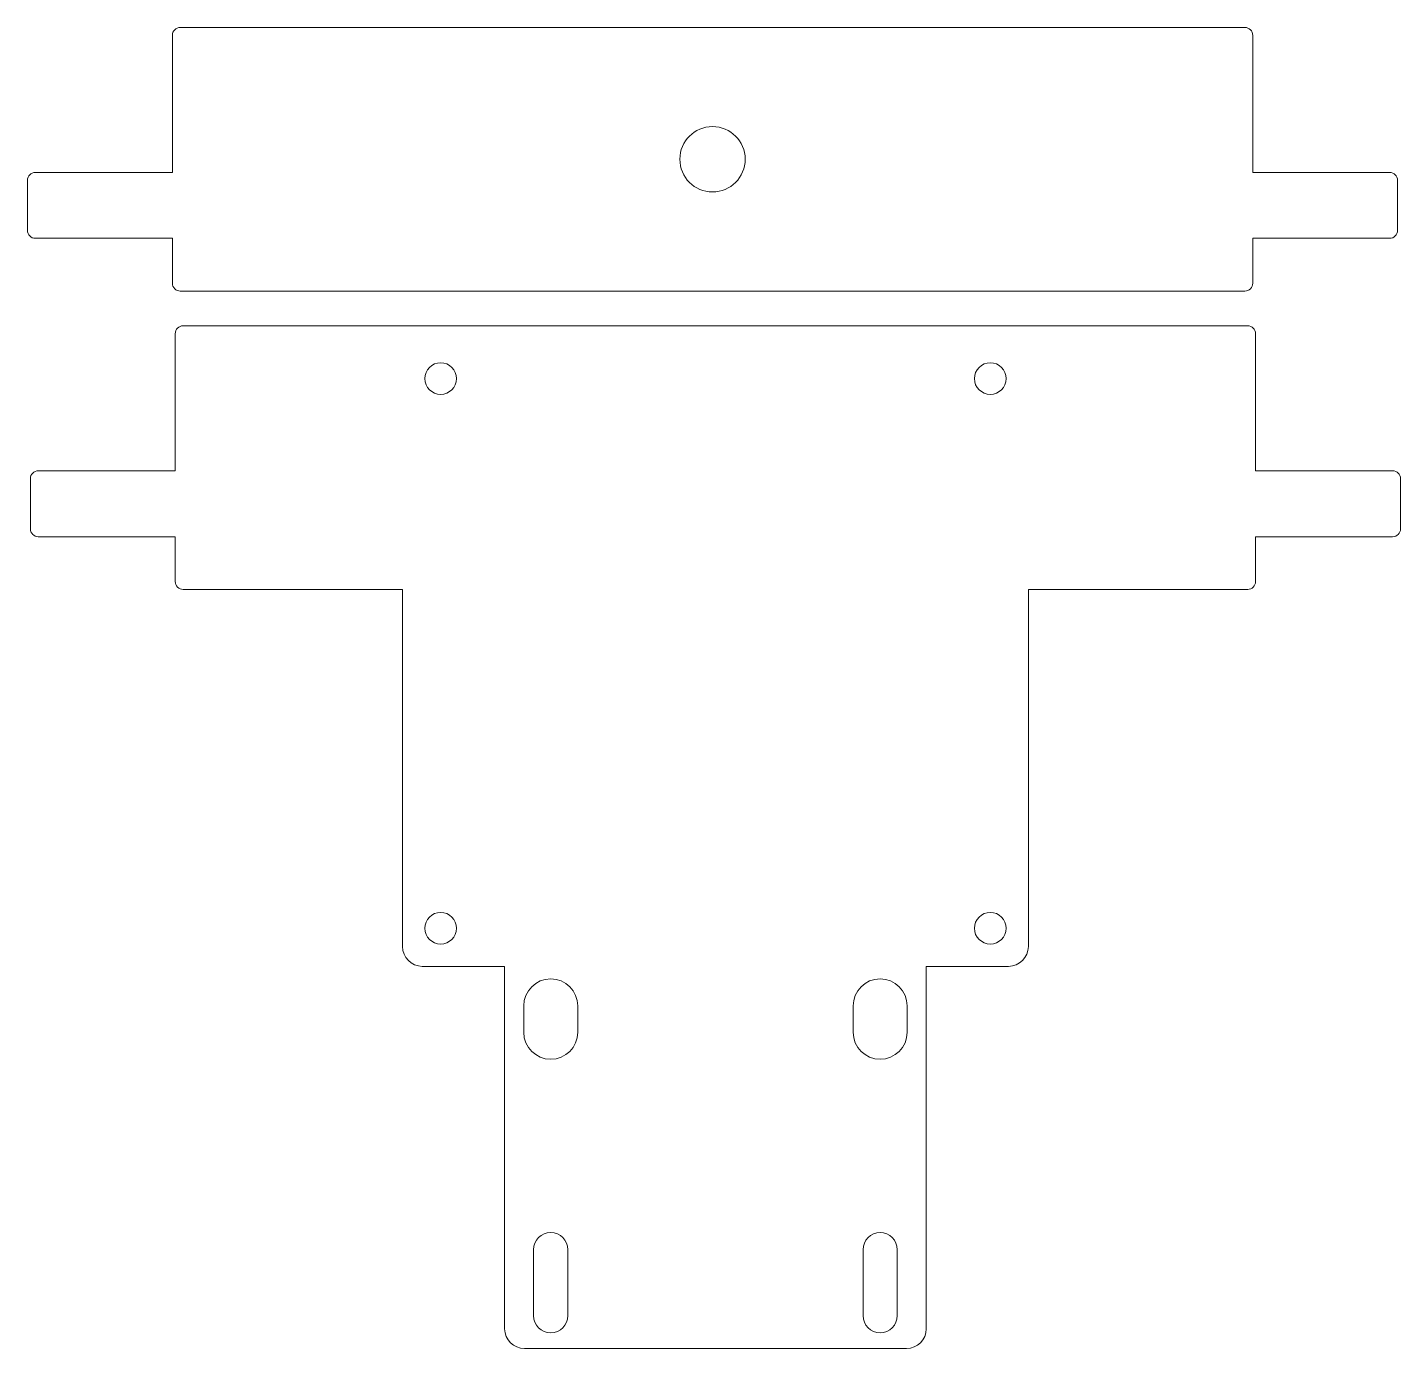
# Model space of a CAD drawing. Header units: inches. Extents: x -0.56 to 4.65, y -2.88 to 2.13.
import ezdxf

# ---------------------------------------------------------------- set-up
doc = ezdxf.new("R2010")
doc.units = ezdxf.units.IN
doc.header["$MEASUREMENT"] = 0

msp = doc.modelspace()

# ---------------------------------------------------------------- linework, layer by layer
at = {"color": 1, "linetype": 'Continuous', "lineweight": 5}
for p, q in [((-0.0111, 2.102), (-0.0111, 1.582)), ((4.0589, 2.132), (0.0189, 2.132)), ((4.0889, 1.582), (4.0889, 2.102)), ((-0.0111, 1.582), (-0.5311, 1.582)), ((4.6089, 1.582), (4.0889, 1.582)), ((-0.5611, 1.552), (-0.5611, 1.362)), ((4.6389, 1.362), (4.6389, 1.552)), ((-0.5311, 1.332), (-0.0111, 1.332)), ((-0.0111, 1.332), (-0.0111, 1.162)), ((4.0889, 1.332), (4.6089, 1.332)), ((4.0889, 1.162), (4.0889, 1.332)), ((0.0189, 1.132), (4.0589, 1.132)), ((4.07, 1), (0.03, 1)), ((0, 0.97), (0, 0.45)), ((4.1, 0.45), (4.1, 0.97)), ((-0.55, 0.42), (-0.55, 0.23)), ((0, 0.45), (-0.52, 0.45)), ((4.62, 0.45), (4.1, 0.45)), ((4.65, 0.23), (4.65, 0.42)), ((-0.52, 0.2), (0, 0.2)), ((0, 0.2), (0, 0.03)), ((4.1, 0.2), (4.62, 0.2)), ((4.1, 0.03), (4.1, 0.2)), ((0.03, 0), (0.8625, 0)), ((0.8625, 0), (0.8625, -1.3553)), ((3.2375, 0), (4.07, 0)), ((3.2375, -1.3553), (3.2375, 0)), ((0.9375, -1.4303), (1.25, -1.4303)), ((1.25, -1.4303), (1.25, -2.8053)), ((2.85, -1.4303), (3.1625, -1.4303)), ((2.85, -2.8053), (2.85, -1.4303)), ((1.3225, -1.5802), (1.3225, -1.6803)), ((1.5275, -1.6803), (1.5275, -1.5802)), ((2.5725, -1.5802), (2.5725, -1.6803)), ((2.7775, -1.6803), (2.7775, -1.5802)), ((1.36, -2.5053), (1.36, -2.7553)), ((1.49, -2.7553), (1.49, -2.5053)), ((2.61, -2.5053), (2.61, -2.7553)), ((2.74, -2.7553), (2.74, -2.5053)), ((1.325, -2.8803), (2.775, -2.8803))]:
    msp.add_line(p, q, dxfattribs=at)
for centre, radius in [((2.0389, 1.632), 0.124), ((1.0072, 0.8), 0.06), ((3.0928, 0.8), 0.06), ((1.0072, -1.2855), 0.06), ((3.0928, -1.2855), 0.06)]:
    msp.add_circle(centre, radius, dxfattribs=at)
for centre, radius, start, end in [((0.0189, 2.102), 0.03, 90, 180), ((4.0589, 2.102), 0.03, 0, 90), ((-0.5311, 1.552), 0.03, 90, 180), ((4.6089, 1.552), 0.03, 0, 90), ((-0.5311, 1.362), 0.03, 180, 270), ((4.6089, 1.362), 0.03, 270, 0), ((0.0189, 1.162), 0.03, 180, 270), ((4.0589, 1.162), 0.03, 270, 0), ((0.03, 0.97), 0.03, 90, 180), ((4.07, 0.97), 0.03, 0, 90), ((-0.52, 0.42), 0.03, 90, 180), ((4.62, 0.42), 0.03, 0, 90), ((-0.52, 0.23), 0.03, 180, 270), ((4.62, 0.23), 0.03, 270, 0), ((0.03, 0.03), 0.03, 180, 270), ((4.07, 0.03), 0.03, 270, 360), ((0.9375, -1.3553), 0.075, 180, 270), ((3.1625, -1.3553), 0.075, 270, 0), ((1.425, -1.5802), 0.1025, 0, 180), ((2.675, -1.5802), 0.1025, 0, 180), ((1.425, -1.6803), 0.1025, 180, 0), ((2.675, -1.6803), 0.1025, 180, 0), ((1.425, -2.5053), 0.065, 0, 180), ((2.675, -2.5053), 0.065, 0, 180), ((1.425, -2.7553), 0.065, 180, 0), ((2.675, -2.7553), 0.065, 180, 0), ((1.325, -2.8053), 0.075, 180, 270), ((2.775, -2.8053), 0.075, 270, 0)]:
    msp.add_arc(centre, radius, start, end, dxfattribs=at)

doc.saveas('drawing.dxf')
